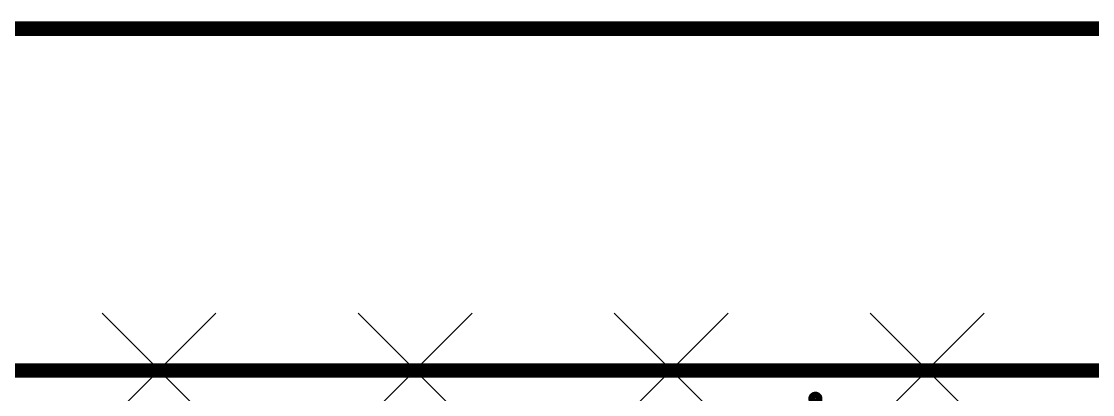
# Model space of a CAD drawing. Header units: millimetres. Extents: x -3 to 238, y -92 to 6.
# Drawn here: x 150.25 to 169.04, y -0.43 to 6.12 of the extents above; entities that cross this region are included whole.
import ezdxf

# ---------------------------------------------------------------- set-up
doc = ezdxf.new("R2010")
doc.units = ezdxf.units.MM
doc.header["$MEASUREMENT"] = 0
for name, color, linetype, true_color in [('Board-Outline-Layer', 7, 'Continuous', 0xff00ff), ('Bottom-Layer', 7, 'Continuous', 0x0000ff), ('Component-Marking-Layer', 7, 'Continuous', 0x66ffcc), ('Document-Layer', 7, 'Continuous', 0xffffff), ('Multi-Layer', 7, 'Continuous', 0xc0c0c0), ('Top-Layer', 7, 'Continuous', 0xff0000)]:
    doc.layers.add(name, color=color, linetype=linetype, true_color=true_color)

msp = doc.modelspace()

# ---------------------------------------------------------------- hatches: boundary and pattern name
at = {"layer": 'Multi-Layer'}
h = msp.add_hatch(dxfattribs=at)
h.set_pattern_fill('ANSI37', color=256, style=0)
h.set_pattern_definition([(45, (0, 0), (-2.245064, 2.245064), []), (135, (0, 0), (-2.245064, -2.245064), [])])
h.paths.add_polyline_path([(143.926, -3.9), (143.926, 0.7), (144.014, 0.912), (144.226, 1), (173.626, 1), (173.838, 0.912), (173.926, 0.7), (173.926, -3.9), (173.838, -4.112), (173.626, -4.2), (144.226, -4.2), (144.014, -4.112)])

# ---------------------------------------------------------------- linework, layer by layer
at = {"layer": 'Board-Outline-Layer'}
for points, const_width in [([(227.598, 5.997), (114.3, 5.997)], 0.254), ([(0.003, -0.003), (228.598, -0.003)], 0.254), ([(184.915, -0.013), (130.602, -0.013)], 0.1)]:
    msp.add_lwpolyline(points, dxfattribs=dict(at, const_width=const_width))
at = {"layer": 'Bottom-Layer', "const_width": 0.00508}
msp.add_lwpolyline([(0, -86.191), (0, 0), (228.585, 0), (228.585, -86.191)], close=True, dxfattribs=at)
msp.add_lwpolyline([(143.977, -19.8), (143.977, -0.2, -0.414), (144.177, 0), (199.726, 0), (199.726, 0, -0.414), (199.926, -0.2), (199.926, -19.8, -0.414), (199.726, -20), (199.726, -20), (144.177, -20, -0.414)], format="xyb", close=True, dxfattribs=at)
at = {"layer": 'Component-Marking-Layer', "const_width": 0.129}
msp.add_lwpolyline([(164.116, -0.5, 1), (164.236, -0.5), (164.236, -0.5, 1), (164.116, -0.5)], format="xyb", dxfattribs=at)
msp.add_lwpolyline([(164.116, -0.5, 1), (164.236, -0.5), (164.236, -0.5, 1), (164.116, -0.5)], format="xyb", dxfattribs=at)
at = {"layer": 'Document-Layer', "const_width": 0.1}
msp.add_lwpolyline([(0, -83.2), (0, -3, -0.414), (3, 0), (13.099, 0, -0.414), (16.099, -3), (16.099, -9, 0.414), (19.099, -12), (57.099, -12, 0.414), (60.099, -9), (60.099, -3, -0.414), (63.099, 0), (225.6, 0, -0.414), (228.6, -3), (228.6, -83.2, -0.414), (225.6, -86.2), (3, -86.2, -0.414)], format="xyb", close=True, dxfattribs=at)
for points in [[(63.099, 0), (185.83, 0), (185.83, -6.6), (195.17, -6.6), (195.17, 0), (225.6, 0, -0.414), (228.6, -3), (228.6, -83.2, -0.414), (225.6, -86.2), (3, -86.2, -0.414)], [(3, -86.2), (101.8, -86.2, 0.414), (104.8, -83.2), (104.8, -70.174, -0.414), (107.8, -67.174), (120.8, -67.174, -0.414), (123.8, -70.174), (123.8, -83.2, 0.414), (126.8, -86.2), (225.6, -86.2, 0.414), (228.6, -83.2), (228.6, -3, 0.414), (225.6, 0), (218.55, 0, 0.414), (215.55, -3), (215.55, -4.5, -0.414), (212.55, -7.5), (206.55, -7.5, -0.414), (203.55, -4.5), (203.55, -3, 0.414), (200.55, 0), (58.599, 0, 0.414)], [(69.099, -6), (209.5, -6, -0.414), (212.5, -9), (212.5, -21, 0.414), (215.5, -24), (225.6, -24, 0.414), (228.6, -21), (228.6, -3, 0.414), (225.6, 0), (63.099, 0, 0.414)]]:
    msp.add_lwpolyline(points, format="xyb", dxfattribs=at)
at = {"layer": 'Multi-Layer', "const_width": 0.00508}
msp.add_lwpolyline([(143.926, -3.9), (143.926, 0.7), (144.014, 0.912), (144.226, 1), (173.626, 1), (173.838, 0.912), (173.926, 0.7), (173.926, -3.9), (173.838, -4.112), (173.626, -4.2), (144.226, -4.2), (144.014, -4.112)], close=True, dxfattribs=at)
at = {"layer": 'Top-Layer', "const_width": 0.00508}
msp.add_lwpolyline([(0, -86.191), (0, 0), (228.585, 0), (228.585, -86.191)], close=True, dxfattribs=at)
msp.add_lwpolyline([(143.977, -19.8), (143.977, -0.2, -0.414), (144.177, 0), (199.726, 0), (199.726, 0, -0.414), (199.926, -0.2), (199.926, -19.8, -0.414), (199.726, -20), (199.726, -20), (144.177, -20, -0.414)], format="xyb", close=True, dxfattribs=at)

doc.saveas('drawing.dxf')
